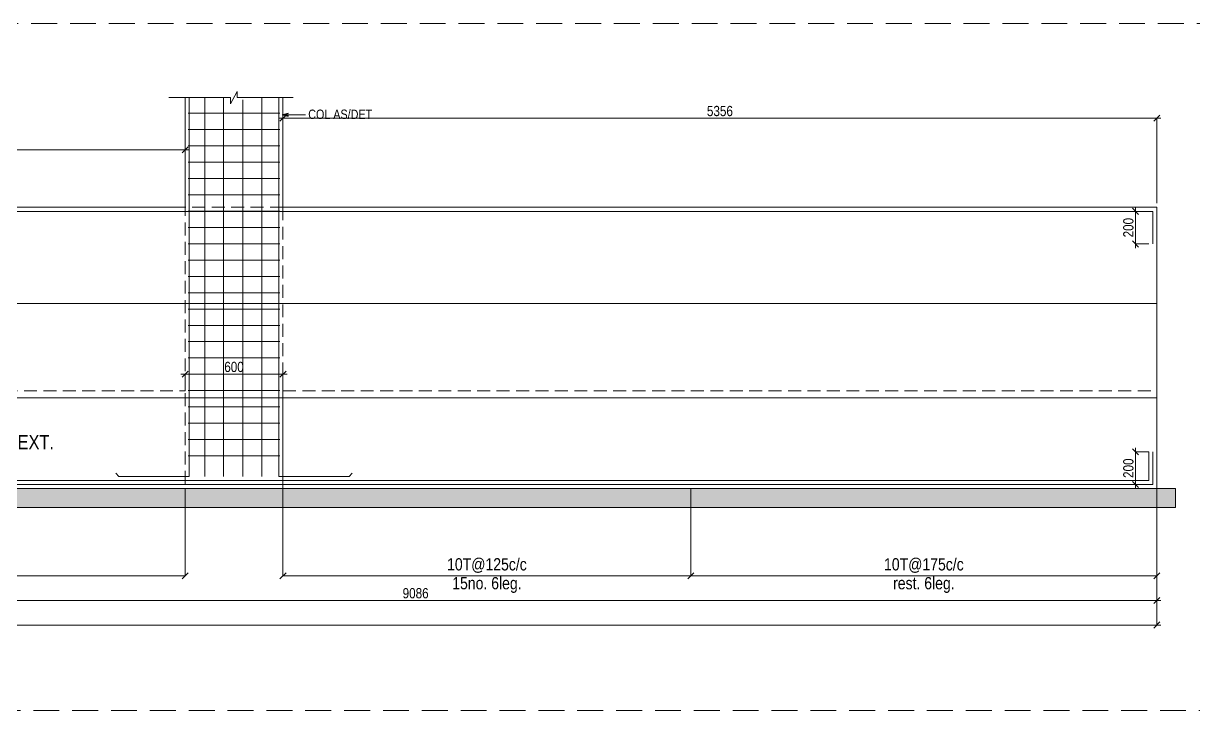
# Model space of a CAD drawing. Header units: millimetres. Extents: x 1112055 to 3390982, y -148532 to 766891.
# Drawn here: x 3315917 to 3344604, y 343097 to 359952 of the extents above; entities that cross this region are included whole.
import ezdxf

# ---------------------------------------------------------------- set-up
doc = ezdxf.new("R2010")
doc.units = ezdxf.units.MM
doc.header["$PDMODE"] = 35
doc.header["$PDSIZE"] = -25
doc.linetypes.add('Hidden', pattern=[9.525, 6.35, -3.175])
for name, color, linetype, lineweight in [('B FOOTING', 49, 'Continuous', 20), ('B HATCH', 250, 'Continuous', 0), ('B P.C.C', 251, 'Continuous', 0), ('B STEEL', 34, 'Continuous', 15), ('B STEEL TEXT', 7, 'Continuous', 15), ('B-ST DIM', 250, 'Continuous', 18), ('P STEEL', 7, 'Continuous', 30)]:
    doc.layers.add(name, color=color, linetype=linetype, lineweight=lineweight)
doc.styles.add('ARIAL', font='arial.ttf')
doc.styles.add('Q1', font='g13f12d.shx', dxfattribs={"width": 0.8})
doc.styles.add('SWINC', font='swissc.ttf')
doc.styles.add('SWINS', font='swissc.ttf')
doc.dimstyles.new('BH-STD', dxfattribs={"dimscale": 0, "dimtxt": 230, "dimasz": 125, "dimexe": 0, "dimexo": 100, "dimgap": 50, "dimtad": 1, "dimdec": 0, "dimzin": 1, "dimdsep": 46, "dimtxsty": 'Q1', "dimblk": 'ARCHTICK', "dimcen": 1, "dimdle": 100, "dimclrd": 250, "dimclre": 250, "dimclrt": 256, "dimadec": 0, "dimazin": 0, "dimtfac": 1, "dimtdec": 0, "dimtix": 1, "dimtofl": 0, "dimtmove": 0, "dimatfit": 2, "dimfxl": 1, "dimtolj": 1, "dimtzin": 0, "dimlwd": 9, "dimlwe": 9, "dimarcsym": 0})
doc.dimstyles.new('BHOOMI', dxfattribs={"dimtxt": 230, "dimasz": 150, "dimexe": 10, "dimexo": 0, "dimgap": 25, "dimtad": 1, "dimdec": 0, "dimzin": 0, "dimdsep": 46, "dimtxsty": 'SWINC', "dimblk": 'OBLIQUE', "dimcen": 0.09, "dimclrd": 250, "dimclre": 250, "dimclrt": 256, "dimaunit": 1, "dimadec": 3, "dimazin": 0, "dimtfac": 1, "dimtdec": 0, "dimtofl": 0, "dimtmove": 1, "dimatfit": 3, "dimfxl": 100, "dimtolj": 1, "dimtzin": 0, "dimlwd": 9, "dimlwe": 5, "dimarcsym": 0})
doc.dimstyles.new('DIM 1', dxfattribs={"dimscale": 0, "dimtxt": 230, "dimasz": 150, "dimexe": 0.18, "dimexo": 0.0625, "dimgap": 0.5, "dimtad": 1, "dimdec": 0, "dimzin": 0, "dimdsep": 46, "dimtxsty": 'ARIAL', "dimblk": 'OBLIQUE', "dimcen": 6, "dimse1": 1, "dimse2": 1, "dimclrd": 256, "dimclrt": 256, "dimadec": 0, "dimazin": 2, "dimtfac": 0.75, "dimtdec": 0, "dimtix": 1, "dimtofl": 0, "dimtmove": 1, "dimatfit": 3, "dimldrblk": 'OPEN30', "dimfxl": 0.18, "dimfrac": 1, "dimtolj": 1, "dimtzin": 0, "dimlwd": -1, "dimarcsym": 0})

# ---------------------------------------------------------------- blocks, each defined once
blk = doc.blocks.new('_Oblique')
at = {"color": 0, "linetype": 'ByBlock', "lineweight": -2}
blk.add_line((-0.5, -0.5), (0.5, 0.5), dxfattribs=at)
blk = doc.blocks.new('*D4784')
at = {"layer": 'B-ST DIM', "color": 7, "lineweight": 9, "ltscale": 50, "transparency": 16777216}
for p, q in [((3343181, 348542), (3343181, 349542)), ((3343504, 349442), (3343181, 349442))]:
    blk.add_line(p, q, dxfattribs=at)
at = {"layer": 'B-ST DIM', "color": 7, "linetype": 'Hidden', "lineweight": 9, "ltscale": 50, "transparency": 16777216}
blk.add_line((3343504, 348642), (3343181, 348642), dxfattribs=at)
at = {"layer": 'Defpoints', "color": 0, "transparency": 16777216}
for p in [(3343181, 349442), (3343604, 349442), (3343604, 348642)]:
    blk.add_point(p, dxfattribs=at)
at = {"layer": 'B-ST DIM', "color": 7, "lineweight": 9, "transparency": 16777216, "xscale": 150, "yscale": 150, "zscale": 150}
for p, rotation in [((3343181, 349442), 90), ((3343181, 348642), 270)]:
    blk.add_blockref('_Oblique', p, dxfattribs=dict(at, rotation=rotation))
at = {"layer": 'B-ST DIM', "color": 7, "transparency": 16777216, "insert": (3343006, 349042), "char_height": 250, "attachment_point": 5, "rotation": 90, "style": 'SWINC'}
blk.add_mtext('\\A1;200', dxfattribs=at)
blk = doc.blocks.new('*D4786')
at = {"layer": 'B-ST DIM', "color": 7, "lineweight": 9, "ltscale": 50, "transparency": 16777216}
for p, q in [((3343181, 355442), (3343181, 354442)), ((3343504, 354542), (3343181, 354542))]:
    blk.add_line(p, q, dxfattribs=at)
at = {"layer": 'B-ST DIM', "color": 7, "linetype": 'Hidden', "lineweight": 9, "ltscale": 50, "transparency": 16777216}
blk.add_line((3343504, 355342), (3343181, 355342), dxfattribs=at)
at = {"layer": 'Defpoints', "color": 0, "transparency": 16777216}
for p in [(3343604, 355342), (3343181, 354542), (3343604, 354542)]:
    blk.add_point(p, dxfattribs=at)
at = {"layer": 'B-ST DIM', "color": 7, "lineweight": 9, "transparency": 16777216, "xscale": 150, "yscale": 150, "zscale": 150}
for p, rotation in [((3343181, 355342), 90), ((3343181, 354542), 270)]:
    blk.add_blockref('_Oblique', p, dxfattribs=dict(at, rotation=rotation))
at = {"layer": 'B-ST DIM', "color": 7, "transparency": 16777216, "insert": (3343006, 354942), "char_height": 250, "attachment_point": 5, "rotation": 90, "style": 'SWINC'}
blk.add_mtext('\\A1;200', dxfattribs=at)
blk = doc.blocks.new('_Open30')
at = {"color": 0, "linetype": 'ByBlock', "lineweight": -2}
for p, q in [((-1, 0.27), (0, 0)), ((0, 0), (-1, -0.27)), ((0, 0), (-1, 0))]:
    blk.add_line(p, q, dxfattribs=at)
blk = doc.blocks.new('*D4388')
at = {"layer": 'B-ST DIM', "color": 250, "lineweight": 5, "ltscale": 50, "transparency": 16777216}
for p, q in [((3307360, 348542), (3307360, 346392)), ((3319880, 348542), (3319880, 346392))]:
    blk.add_line(p, q, dxfattribs=at)
at = {"layer": 'B-ST DIM', "color": 250, "lineweight": 9, "ltscale": 50, "transparency": 16777216}
blk.add_line((3319880, 346402), (3307360, 346402), dxfattribs=at)
at = {"layer": 'Defpoints', "color": 0, "transparency": 16777216}
for p in [(3307360, 348542), (3319880, 348542), (3307360, 346402)]:
    blk.add_point(p, dxfattribs=at)
at = {"layer": 'B-ST DIM', "color": 250, "lineweight": 9, "transparency": 16777216, "xscale": 150, "yscale": 150, "zscale": 150, "rotation": 180}
blk.add_blockref('_Oblique', (3307360, 346402), dxfattribs=at)
at = {"layer": 'B-ST DIM', "color": 250, "lineweight": 9, "transparency": 16777216, "xscale": 150, "yscale": 150, "zscale": 150}
blk.add_blockref('_Oblique', (3319880, 346402), dxfattribs=at)
at = {"layer": 'B-ST DIM', "color": 7, "transparency": 16777216, "char_height": 300, "attachment_point": 5, "style": 'SWINC'}
for s, insert in [('\\A1;10T@150c/c', (3313620, 346655)), ('ALL. 8leg.', (3313620, 346177))]:
    blk.add_mtext(s, dxfattribs=dict(at, insert=insert))
blk = doc.blocks.new('*D4389')
at = {"layer": 'B-ST DIM', "color": 250, "lineweight": 5, "ltscale": 50, "transparency": 16777216}
for p, q in [((3322280, 348542), (3322280, 346392)), ((3332280, 348542), (3332280, 346392))]:
    blk.add_line(p, q, dxfattribs=at)
at = {"layer": 'B-ST DIM', "color": 250, "lineweight": 9, "ltscale": 50, "transparency": 16777216}
blk.add_line((3322280, 346402), (3332280, 346402), dxfattribs=at)
at = {"layer": 'Defpoints', "color": 0, "transparency": 16777216}
for p in [(3322280, 348542), (3332280, 348542), (3332280, 346402)]:
    blk.add_point(p, dxfattribs=at)
at = {"layer": 'B-ST DIM', "color": 250, "lineweight": 9, "transparency": 16777216, "xscale": 150, "yscale": 150, "zscale": 150, "rotation": 180}
blk.add_blockref('_Oblique', (3322280, 346402), dxfattribs=at)
at = {"layer": 'B-ST DIM', "color": 250, "lineweight": 9, "transparency": 16777216, "xscale": 150, "yscale": 150, "zscale": 150}
blk.add_blockref('_Oblique', (3332280, 346402), dxfattribs=at)
at = {"layer": 'B-ST DIM', "color": 7, "transparency": 16777216, "char_height": 300, "attachment_point": 5, "style": 'SWINC'}
for s, insert in [('\\A1;10T@125c/c', (3327280, 346655)), ('15no. 6leg.', (3327280, 346177))]:
    blk.add_mtext(s, dxfattribs=dict(at, insert=insert))
blk = doc.blocks.new('*D4390')
at = {"layer": 'B-ST DIM', "color": 250, "lineweight": 5, "ltscale": 50, "transparency": 16777216}
for p, q in [((3332280, 348542), (3332280, 346392)), ((3343704, 348542), (3343704, 346392))]:
    blk.add_line(p, q, dxfattribs=at)
at = {"layer": 'B-ST DIM', "color": 250, "lineweight": 9, "ltscale": 50, "transparency": 16777216}
blk.add_line((3343704, 346402), (3332280, 346402), dxfattribs=at)
at = {"layer": 'Defpoints', "color": 0, "transparency": 16777216}
for p in [(3332280, 348542), (3343704, 348542), (3332280, 346402)]:
    blk.add_point(p, dxfattribs=at)
at = {"layer": 'B-ST DIM', "color": 250, "lineweight": 9, "transparency": 16777216, "xscale": 150, "yscale": 150, "zscale": 150, "rotation": 180}
blk.add_blockref('_Oblique', (3332280, 346402), dxfattribs=at)
at = {"layer": 'B-ST DIM', "color": 250, "lineweight": 9, "transparency": 16777216, "xscale": 150, "yscale": 150, "zscale": 150}
blk.add_blockref('_Oblique', (3343704, 346402), dxfattribs=at)
at = {"layer": 'B-ST DIM', "color": 7, "transparency": 16777216, "char_height": 300, "attachment_point": 5, "style": 'SWINC'}
for s, insert in [('\\A1;10T@175c/c', (3337992, 346655)), ('rest. 6leg.', (3337992, 346177))]:
    blk.add_mtext(s, dxfattribs=dict(at, insert=insert))
blk = doc.blocks.new('*D5761')
at = {"layer": 'B-ST DIM', "color": 7, "lineweight": 9, "ltscale": 50, "transparency": 16777216}
for p, q in [((3307260, 356853), (3319980, 356853)), ((3319880, 355542), (3319880, 356853))]:
    blk.add_line(p, q, dxfattribs=at)
at = {"layer": 'B-ST DIM', "color": 7, "linetype": 'Hidden', "lineweight": 9, "ltscale": 50, "transparency": 16777216}
blk.add_line((3307360, 355542), (3307360, 356853), dxfattribs=at)
at = {"layer": 'Defpoints', "color": 0, "lineweight": 40, "transparency": 16777216}
for p in [(3319880, 356853), (3307360, 355442), (3319880, 355442)]:
    blk.add_point(p, dxfattribs=at)
at = {"layer": 'B-ST DIM', "color": 7, "lineweight": 9, "transparency": 16777216, "xscale": 150, "yscale": 150, "zscale": 150, "rotation": 180}
blk.add_blockref('_Oblique', (3307360, 356853), dxfattribs=at)
at = {"layer": 'B-ST DIM', "color": 7, "lineweight": 9, "transparency": 16777216, "xscale": 150, "yscale": 150, "zscale": 150}
blk.add_blockref('_Oblique', (3319880, 356853), dxfattribs=at)
at = {"layer": 'B-ST DIM', "color": 7, "transparency": 16777216, "insert": (3313620, 357028), "char_height": 250, "attachment_point": 5, "style": 'SWINC'}
blk.add_mtext('\\A1;3130', dxfattribs=at)
blk = doc.blocks.new('*D5762')
at = {"layer": 'B-ST DIM', "color": 7, "lineweight": 9, "ltscale": 50, "transparency": 16777216}
for p, q in [((3322180, 357626), (3343804, 357626)), ((3343704, 355542), (3343704, 357626))]:
    blk.add_line(p, q, dxfattribs=at)
at = {"layer": 'B-ST DIM', "color": 7, "linetype": 'Hidden', "lineweight": 9, "ltscale": 50, "transparency": 16777216}
blk.add_line((3322280, 355542), (3322280, 357626), dxfattribs=at)
at = {"layer": 'Defpoints', "color": 0, "lineweight": 40, "transparency": 16777216}
for p in [(3343704, 357626), (3322280, 355442), (3343704, 355442)]:
    blk.add_point(p, dxfattribs=at)
at = {"layer": 'B-ST DIM', "color": 7, "lineweight": 9, "transparency": 16777216, "xscale": 150, "yscale": 150, "zscale": 150, "rotation": 180}
blk.add_blockref('_Oblique', (3322280, 357626), dxfattribs=at)
at = {"layer": 'B-ST DIM', "color": 7, "lineweight": 9, "transparency": 16777216, "xscale": 150, "yscale": 150, "zscale": 150}
blk.add_blockref('_Oblique', (3343704, 357626), dxfattribs=at)
at = {"layer": 'B-ST DIM', "color": 7, "transparency": 16777216, "insert": (3332992, 357801), "char_height": 250, "attachment_point": 5, "style": 'SWINC'}
blk.add_mtext('\\A1;5356', dxfattribs=at)
blk = doc.blocks.new('*D5765')
at = {"layer": 'B-ST DIM', "color": 7, "linetype": 'Hidden', "lineweight": 9, "ltscale": 50, "transparency": 16777216}
blk.add_line((3215080, 348442), (3215080, 345196), dxfattribs=at)
at = {"layer": 'B-ST DIM', "color": 7, "lineweight": 9, "ltscale": 50, "transparency": 16777216}
for p, q in [((3343704, 348442), (3343704, 345196)), ((3214980, 345196), (3343804, 345196))]:
    blk.add_line(p, q, dxfattribs=at)
at = {"layer": 'Defpoints', "color": 0, "lineweight": 40, "transparency": 16777216}
for p in [(3215080, 348542), (3343704, 348542), (3343704, 345196)]:
    blk.add_point(p, dxfattribs=at)
at = {"layer": 'B-ST DIM', "color": 7, "lineweight": 9, "transparency": 16777216, "xscale": 150, "yscale": 150, "zscale": 150, "rotation": 180}
blk.add_blockref('_Oblique', (3215080, 345196), dxfattribs=at)
at = {"layer": 'B-ST DIM', "color": 7, "lineweight": 9, "transparency": 16777216, "xscale": 150, "yscale": 150, "zscale": 150}
blk.add_blockref('_Oblique', (3343704, 345196), dxfattribs=at)
at = {"layer": 'B-ST DIM', "color": 7, "transparency": 16777216, "insert": (3279392, 345371), "char_height": 250, "attachment_point": 5, "style": 'SWINC'}
blk.add_mtext('\\A1;32156', dxfattribs=at)
blk = doc.blocks.new('*D5766')
at = {"layer": 'B-ST DIM', "color": 7, "linetype": 'Hidden', "lineweight": 9, "ltscale": 50, "transparency": 16777216}
blk.add_line((3307360, 347982), (3307360, 345799), dxfattribs=at)
at = {"layer": 'B-ST DIM', "color": 7, "lineweight": 9, "ltscale": 50, "transparency": 16777216}
for p, q in [((3343704, 347982), (3343704, 345799)), ((3307260, 345799), (3343804, 345799))]:
    blk.add_line(p, q, dxfattribs=at)
at = {"layer": 'Defpoints', "color": 0, "lineweight": 40, "transparency": 16777216}
for p in [(3307360, 348082), (3343704, 348082), (3343704, 345799)]:
    blk.add_point(p, dxfattribs=at)
at = {"layer": 'B-ST DIM', "color": 7, "lineweight": 9, "transparency": 16777216, "xscale": 150, "yscale": 150, "zscale": 150, "rotation": 180}
blk.add_blockref('_Oblique', (3307360, 345799), dxfattribs=at)
at = {"layer": 'B-ST DIM', "color": 7, "lineweight": 9, "transparency": 16777216, "xscale": 150, "yscale": 150, "zscale": 150}
blk.add_blockref('_Oblique', (3343704, 345799), dxfattribs=at)
at = {"layer": 'B-ST DIM', "color": 7, "transparency": 16777216, "insert": (3325532, 345974), "char_height": 250, "attachment_point": 5, "style": 'SWINC'}
blk.add_mtext('\\A1;9086', dxfattribs=at)
blk = doc.blocks.new('*D5769')
at = {"layer": 'B-ST DIM', "color": 7, "lineweight": 9, "ltscale": 50, "transparency": 16777216}
for p, q in [((3319780, 351346), (3322380, 351346)), ((3322280, 348182), (3322280, 351346))]:
    blk.add_line(p, q, dxfattribs=at)
at = {"layer": 'B-ST DIM', "color": 7, "linetype": 'Hidden', "lineweight": 9, "ltscale": 50, "transparency": 16777216}
blk.add_line((3319880, 348182), (3319880, 351346), dxfattribs=at)
at = {"layer": 'Defpoints', "color": 0, "lineweight": 40, "ltscale": 50, "transparency": 16777216}
for p in [(3322280, 351346), (3319880, 348082), (3322280, 348082)]:
    blk.add_point(p, dxfattribs=at)
at = {"layer": 'B-ST DIM', "color": 7, "lineweight": 9, "ltscale": 50, "transparency": 16777216, "xscale": 150, "yscale": 150, "zscale": 150, "rotation": 180}
blk.add_blockref('_Oblique', (3319880, 351346), dxfattribs=at)
at = {"layer": 'B-ST DIM', "color": 7, "lineweight": 9, "ltscale": 50, "transparency": 16777216, "xscale": 150, "yscale": 150, "zscale": 150}
blk.add_blockref('_Oblique', (3322280, 351346), dxfattribs=at)
at = {"layer": 'B-ST DIM', "color": 7, "ltscale": 50, "transparency": 16777216, "insert": (3321080, 351524), "char_height": 250, "attachment_point": 5, "style": 'SWINC'}
blk.add_mtext('\\A1;600', dxfattribs=at)

msp = doc.modelspace()

# ---------------------------------------------------------------- hatches: boundary and pattern name
at = {"layer": 'B HATCH', "lineweight": 0}
h = msp.add_hatch(dxfattribs=at)
h.set_pattern_fill('AR-CONC', color=250, scale=3, style=0)
h.set_pattern_definition([(50, (1664188.9, -171504.57), (546.55401, -47.81726), [57.15, -628.65]), (355, (1664188.9, -171504.57), (-105.73026, 573.17054), [45.72, -502.92175]), (100.451445, (1664234.4, -171508.55), (440.82374, 525.35326), [48.57003, -534.27073]), (46.1842, (1664188.9, -171352.17), (813.23712, -126.12698), [85.725, -942.975]), (96.63556, (1664256.65, -171362.7), (712.2124, 742.27837), [72.85507, -801.40682]), (351.18415, (1664188.9, -171352.2), (712.2124, 742.27837), [68.5799, -754.3792]), (21, (1664265.1, -171390.27), (454.84317, -306.7956), [57.15, -628.65]), (326, (1664265.1, -171390.27), (185.40609, 552.5639), [45.72, -502.92]), (71.451445, (1664303, -171415.83), (640.24926, 245.7683), [48.57003, -534.26981]), (37.5, (1664188.88, -171504.57), (9.26581, 253.665117), [0, -496.824, 0, -510.54, 0, -504.825]), (7.5, (1664188.88, -171504.57), (200.458988, 300.541724), [0, -291.084, 0, -485.394, 0, -192.405]), (327.5, (1664018.95, -171504.57), (406.771786, -17.186232), [0, -190.5, 0, -594.36, 0, -788.67]), (317.5, (1663942.75, -171504.57), (444.387544, 76.27947), [0, -247.65, 0, -394.716, 0, -560.07])])
h.paths.add_polyline_path([(3214619.8, 348541.8), (3214619.8, 348081.8), (3344163.8, 348081.8), (3344163.8, 348541.8)])

# ---------------------------------------------------------------- linework, layer by layer
at = {"layer": 'B FOOTING', "color": 1, "lineweight": 13, "ltscale": 10}
for p, q in [((3319879.8, 355441.8), (3319879.8, 358133.7)), ((3322279.8, 355441.8), (3322279.8, 358133.7))]:
    msp.add_line(p, q, dxfattribs=at)
at = {"layer": 'B FOOTING'}
for p, q in [((3319879.8, 355441.8), (3307359.8, 355441.8)), ((3343703.8, 355441.8), (3322279.8, 355441.8)), ((3343703.8, 348541.8), (3343703.8, 355441.8))]:
    msp.add_line(p, q, dxfattribs=at)
at = {"layer": 'B FOOTING', "color": 1, "lineweight": 13, "ltscale": 10}
msp.add_lwpolyline([(3319482.4, 358133.7), (3320990.1, 358133.7), (3320990.1, 357975.3), (3321155.4, 358284.7), (3321155.4, 358133.7), (3322529.4, 358133.7)], dxfattribs=at)
at = {"layer": 'B FOOTING'}
msp.add_lwpolyline([(3214619.8, 348541.8), (3344163.8, 348541.8), (3344163.8, 348081.8), (3214619.8, 348081.8)], close=True, dxfattribs=at)
at = {"layer": 'B P.C.C', "color": 250, "linetype": 'Hidden', "lineweight": 0, "ltscale": 50}
msp.add_line((3322279.8, 355441.8), (3319879.8, 355441.8), dxfattribs=at)
at = {"layer": 'B P.C.C', "color": 250, "linetype": 'Hidden', "lineweight": 0, "ltscale": 100}
msp.add_lwpolyline([(3347222.2, 359951.8), (3212337.9, 359951.8), (3212337.9, 343096.8), (3347222.2, 343096.8)], close=True, dxfattribs=at)
at = {"layer": 'B P.C.C', "color": 250, "linetype": 'Hidden', "lineweight": 0, "ltscale": 50}
for points in [[(3307359.8, 350941.8), (3319879.8, 350941.8), (3319879.8, 355441.8)], [(3322279.8, 355441.8), (3322279.8, 350941.8), (3343703.8, 350941.8)]]:
    msp.add_lwpolyline(points, dxfattribs=at)
at = {"layer": 'B STEEL'}
for p, q in [((3215079.8, 353083.4), (3343703.8, 353083.4)), ((3215079.8, 350766.8), (3343703.8, 350766.8))]:
    msp.add_line(p, q, dxfattribs=at)
for points in [[(3215179.8, 354541.8), (3215179.8, 355341.8), (3343603.8, 355341.8), (3343603.8, 354541.8)], [(3215179.8, 349441.8), (3215179.8, 348641.8), (3343603.8, 348641.8), (3343603.8, 349441.8)], [(3307259.8, 348841.8), (3307359.8, 348741.8), (3343503.8, 348741.8), (3343503.8, 349441.8)]]:
    msp.add_lwpolyline(points, dxfattribs=at)
at = {"layer": 'P STEEL', "color": 250, "lineweight": 0}
for p, q in [((3320364.6, 358133.7), (3320364.6, 348841.8)), ((3320821.4, 358133.7), (3320821.4, 348841.8)), ((3321293, 358076.6), (3321293, 348841.8)), ((3321764.6, 358133.7), (3321764.6, 348841.8)), ((3322204.8, 357746.1), (3319954.8, 357746.1)), ((3322204.8, 357346.1), (3319954.8, 357346.1)), ((3322204.8, 356946.1), (3319954.8, 356946.1)), ((3322204.8, 356546.1), (3319954.8, 356546.1)), ((3322204.8, 356146.1), (3319954.8, 356146.1)), ((3322204.8, 355746.1), (3319954.8, 355746.1)), ((3322204.8, 355346.1), (3319954.8, 355346.1)), ((3322204.8, 354946.1), (3319954.8, 354946.1)), ((3322204.8, 354546.1), (3319954.8, 354546.1)), ((3322204.8, 354146.1), (3319954.8, 354146.1)), ((3322204.8, 353746.1), (3319954.8, 353746.1)), ((3322204.8, 353346.1), (3319954.8, 353346.1)), ((3322204.8, 352946.1), (3319954.8, 352946.1)), ((3322204.8, 352546.1), (3319954.8, 352546.1)), ((3322204.8, 352146.1), (3319954.8, 352146.1)), ((3322204.8, 351746.1), (3319954.8, 351746.1)), ((3322204.8, 351346.1), (3319954.8, 351346.1)), ((3322204.8, 350946.1), (3319954.8, 350946.1)), ((3322204.8, 350546.1), (3319954.8, 350546.1)), ((3322204.8, 350146.1), (3319954.8, 350146.1)), ((3322204.8, 349746.1), (3319954.8, 349746.1)), ((3322204.8, 349346.1), (3319954.8, 349346.1))]:
    msp.add_line(p, q, dxfattribs=at)
for points in [[(3319979.8, 358133.7), (3319979.8, 348841.8), (3318257.8, 348841.8), (3318179.8, 348923.5)], [(3322179.8, 358133.7), (3322179.8, 348841.8), (3323901.9, 348841.8), (3323979.8, 348923.5)]]:
    msp.add_lwpolyline(points, dxfattribs=at)

# ---------------------------------------------------------------- texts
at = {"layer": 'B STEEL TEXT', "lineweight": 5, "style": 'SWINS'}
msp.add_text('COL AS/DET', height=230, dxfattribs=at).set_placement((3322899.4, 357607.5))
at = {"layer": 'B STEEL TEXT', "lineweight": 9, "style": 'SWINC'}
msp.add_text('12-32T+4-25T EXT.', height=350, dxfattribs=at).set_placement((3313111.8, 349507.3))

# ---------------------------------------------------------------- dimensions: what is measured, and where the dimension line sits
at = {"layer": 'B-ST DIM', "ltscale": 50}
for base, p1, p2, picture, middle in [((3343703.8, 357625.9), (3322279.8, 355441.8), (3343703.8, 355441.8), '*D5762', (3332991.8, 357800.9)), ((3319879.8, 356852.9), (3307359.8, 355441.8), (3319879.8, 355441.8), '*D5761', (3313619.8, 357027.9)), ((3322279.8, 351346.1), (3319879.8, 348081.8), (3322279.8, 348081.8), '*D5769', (3321079.8, 351524.5)), ((3343703.8, 345196.1), (3215079.8, 348541.8), (3343703.8, 348541.8), '*D5765', (3279391.8, 345371.1)), ((3343703.8, 345798.6), (3307359.8, 348081.8), (3343703.8, 348081.8), '*D5766', (3325531.8, 345973.6))]:
    dim = msp.add_linear_dim(base=base, p1=p1, p2=p2, dimstyle='BH-STD', override={"dimscale": 1, "dimtxt": 250, "dimasz": 150, "dimlfac": 0.25, "dimtxsty": 'SWINC', "dimblk1": 'Oblique', "dimblk2": 'Oblique', "dimsah": 1, "dimclrd": 7, "dimclre": 7, "dimclrt": 7}, dxfattribs=at)
    dim.commit()
    dim.dimension.update_dxf_attribs({"geometry": picture, "text_midpoint": middle})
for base, p1, p2, angle, picture, middle in [((3343181.3, 354541.8), (3343603.8, 355341.8), (3343603.8, 354541.8), 270, '*D4786', (3343006.3, 354941.8)), ((3343181.3, 349441.8), (3343603.8, 348641.8), (3343603.8, 349441.8), 90, '*D4784', (3343006.3, 349041.8))]:
    dim = msp.add_linear_dim(base=base, p1=p1, p2=p2, angle=angle, dimstyle='BH-STD', override={"dimscale": 1, "dimtxt": 250, "dimasz": 150, "dimlfac": 0.25, "dimtxsty": 'SWINC', "dimblk1": 'Oblique', "dimblk2": 'Oblique', "dimsah": 1, "dimclrd": 7, "dimclre": 7, "dimclrt": 7}, dxfattribs=at)
    dim.commit()
    dim.dimension.update_dxf_attribs({"geometry": picture, "text_midpoint": middle})
for base, p1, p2, text, picture, middle in [((3307359.8, 346401.6), (3319879.8, 348541.8), (3307359.8, 348541.8), '10T@150c/c\\XALL. 8leg.', '*D4388', (3313619.8, 346401.6)), ((3332279.8, 346401.6), (3343703.8, 348541.8), (3332279.8, 348541.8), '10T@175c/c\\Xrest. 6leg.', '*D4390', (3337991.8, 346401.6))]:
    dim = msp.add_linear_dim(base=base, p1=p1, p2=p2, angle=180, text=text, dimstyle='BHOOMI', override={"dimtxt": 300, "dimclrt": 7}, dxfattribs=at)
    dim.commit()
    dim.dimension.update_dxf_attribs({"geometry": picture, "text_midpoint": middle})
dim = msp.add_linear_dim(base=(3332279.8, 346401.6), p1=(3322279.8, 348541.8), p2=(3332279.8, 348541.8), text='10T@125c/c\\X15no. 6leg.', dimstyle='BHOOMI', override={"dimtxt": 300, "dimclrt": 7}, dxfattribs=at)
dim.commit()
dim.dimension.update_dxf_attribs({"geometry": '*D4389', "text_midpoint": (3327279.8, 346401.6)})

# ---------------------------------------------------------------- leaders
at = {"layer": 'B STEEL TEXT', "lineweight": 5}
msp.add_leader([(3322269.1, 357712.4), (3322833.5, 357712.4)], dimstyle='DIM 1', override={"dimscale": 1, "dimtad": 0, "dimtxsty": 'SWINC', "dimfxlon": 1, "dimlwd": 5, "dimarcsym": 2}, dxfattribs=at)

doc.saveas('drawing.dxf')
